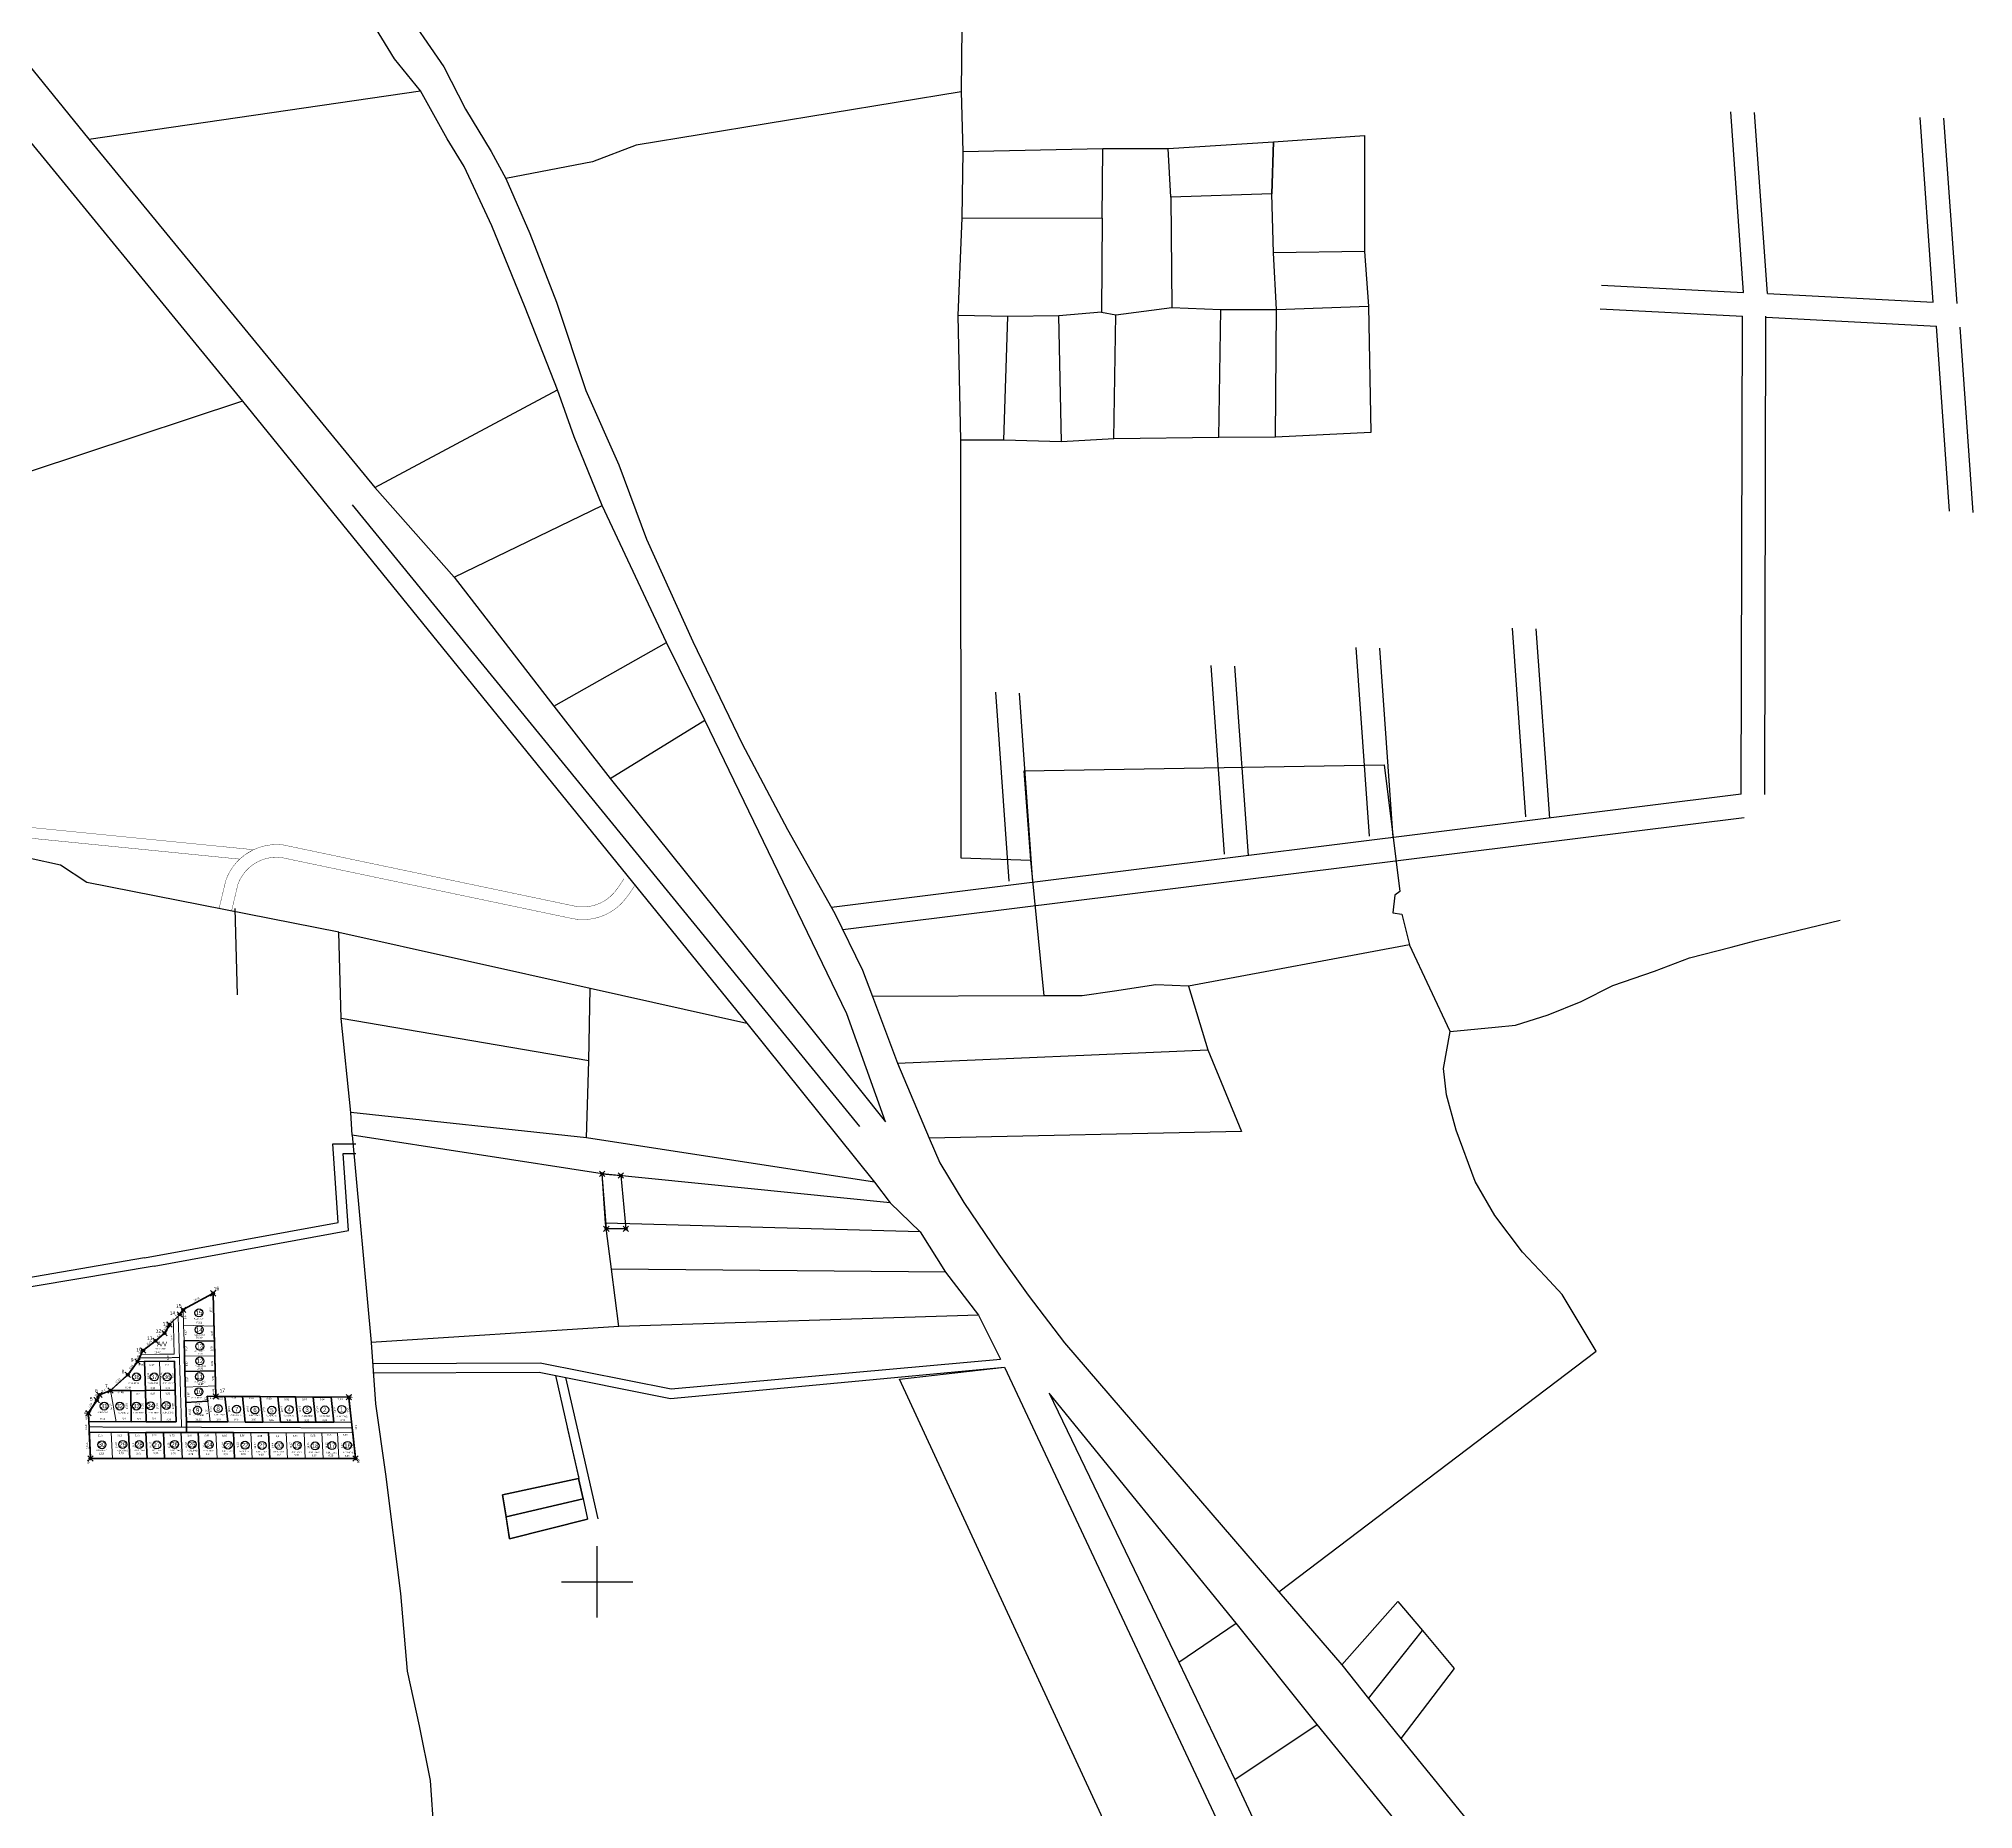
# Model space of a CAD drawing. Header units: millimetres. Extents: x 605783 to 618866, y 1302882 to 1321803.
# Drawn here: x 613929 to 615012, y 1319942 to 1320933 of the extents above; entities that cross this region are included whole.
import ezdxf
from ezdxf.enums import TextEntityAlignment as Align

# ---------------------------------------------------------------- set-up
doc = ezdxf.new("R2010")
doc.units = ezdxf.units.MM
doc.header["$PDMODE"] = 35
doc.header["$PDSIZE"] = 1.5
doc.linetypes.add('DASHED2', pattern=[0.375, 0.25, -0.125])
for name, color, linetype in [('16', 7, 'Continuous'), ('2', 7, 'Continuous'), ('42', 7, 'Continuous'), ('CVL_CUADCON_LIN', 8, 'Continuous')]:
    doc.layers.add(name, color=color, linetype=linetype)
doc.layers.add('Level 2', color=7, linetype='Continuous', lineweight=0)
doc.styles.get("Standard").update_dxf_attribs({"font": 'TCCM____.TTF'})

# ---------------------------------------------------------------- blocks, each defined once
blk = doc.blocks.new('COORD')
at = {"layer": '42', "color": 2, "linetype": 'Continuous'}
for p, q in [((0, -2), (0, 2)), ((-2, 0), (2, 0))]:
    blk.add_line(p, q, dxfattribs=at)
blk = doc.blocks.new('COORD$')
at = {"layer": '42', "color": 2, "linetype": 'Continuous'}
blk.add_blockref('COORD', (0, 0), dxfattribs=at)

msp = doc.modelspace()

# ---------------------------------------------------------------- linework, layer by layer
at = {"color": 5}
for p, q in [((614000.78, 1320210.443), (614002.682, 1320212.066)), ((613993.782, 1320204.471), (613993.886, 1320204.559)), ((613998.878, 1320208.82), (613998.774, 1320208.731))]:
    msp.add_line(p, q, dxfattribs=at)
at = {"color": 1, "linetype": 'Continuous', "flags": 128}
msp.add_lwpolyline([(614388.565, 1320323.627), (614104.603, 1320671.65)], dxfattribs=at)
at = {"color": 2, "ltscale": 0.5, "flags": 128}
msp.add_lwpolyline([(614244.414, 1320297.29), (614254.84, 1320296.231), (614257.709, 1320266.368), (614246.759, 1320266.379)], close=True, dxfattribs=at)
at = {"color": 5, "lineweight": 30}
msp.add_lwpolyline([(614102.641, 1320172.184), (614028.228, 1320172.682), (614026.67, 1320230.341), (614009.87, 1320221.15), (614008.039, 1320218.441), (614002.342, 1320212.852), (613999.531, 1320208.055), (613994.434, 1320203.706), (613987.464, 1320198.384), (613984.423, 1320192.157), (613978.995, 1320184.79), (613969.263, 1320175.962), (613962.999, 1320173.529), (613961.6, 1320170.496), (613956.858, 1320163.345), (613958.034, 1320137.942), (614106.424, 1320137.942)], close=True, dxfattribs=at)
for points in [[(614008.179, 1320218.648), (614009.73, 1320220.943)], [(614010.089, 1320221.27), (614026.45, 1320230.221)], [(614026.677, 1320230.091), (614028.221, 1320172.932)], [(613999.657, 1320208.271), (614002.216, 1320212.637)], [(614002.521, 1320213.027), (614007.86, 1320218.266)], [(613987.663, 1320198.536), (613994.236, 1320203.554)], [(613994.625, 1320203.868), (613999.341, 1320207.893)], [(613979.144, 1320184.992), (613984.274, 1320191.956)], [(613984.532, 1320192.382), (613987.354, 1320198.159)], [(613969.449, 1320176.129), (613978.81, 1320184.622)], [(613956.996, 1320163.554), (613961.461, 1320170.288)], [(613963.232, 1320173.619), (613969.03, 1320175.871)], [(614028.478, 1320172.68), (614102.391, 1320172.186)], [(614102.668, 1320171.935), (614106.397, 1320138.191)], [(613958.023, 1320138.192), (613956.87, 1320163.095)], [(614106.174, 1320137.942), (613958.284, 1320137.942)]]:
    msp.add_lwpolyline(points)
at = {"lineweight": 40}
for points in [[(614008.319, 1320218.855), (614009.59, 1320220.736)], [(614010.308, 1320221.39), (614026.231, 1320230.101)], [(614026.683, 1320229.841), (614028.214, 1320173.182)], [(613999.784, 1320208.487), (614002.089, 1320212.421)], [(614002.699, 1320213.202), (614007.682, 1320218.091)], [(613987.861, 1320198.687), (613994.037, 1320203.403)], [(613994.815, 1320204.031), (613999.15, 1320207.731)], [(613979.292, 1320185.193), (613984.126, 1320191.754)], [(613984.642, 1320192.606), (613987.245, 1320197.935)], [(613969.634, 1320176.297), (613978.625, 1320184.454)], [(613957.135, 1320163.762), (613961.323, 1320170.079)], [(613961.809, 1320170.95), (613962.79, 1320173.075)], [(613963.465, 1320173.71), (613968.797, 1320175.781)], [(614028.728, 1320172.679), (614102.141, 1320172.187)], [(614102.696, 1320171.687), (614106.37, 1320138.439)], [(613958.011, 1320138.442), (613956.881, 1320162.846)], [(614105.924, 1320137.942), (613958.534, 1320137.942)]]:
    msp.add_lwpolyline(points, dxfattribs=at)
at = {"color": 1, "lineweight": 18}
for points in [[(614009.87, 1320221.15), (614010.134, 1320212.554), (614010.4, 1320203.888), (614010.667, 1320195.222), (614010.934, 1320186.557), (614011.2, 1320177.891), (614011.467, 1320169.225), (614011.8, 1320158.402)], [(614004.336, 1320214.808), (614004.411, 1320212.369), (614004.678, 1320203.703), (614004.904, 1320196.35)], [(614027.164, 1320212.048), (614010.134, 1320212.554)], [(614027.391, 1320203.661), (614010.4, 1320203.888)], [(614005.027, 1320192.351), (613984.423, 1320192.157)], [(614005.027, 1320192.351), (613996.627, 1320192.272), (613984.628, 1320192.159)], [(614004.904, 1320196.35), (613996.59, 1320196.272), (613986.385, 1320196.176)], [(613988.257, 1320192.193), (613988.748, 1320176.014)], [(613996.627, 1320192.272), (613997.138, 1320176.036)], [(614005.027, 1320192.351), (614005.211, 1320186.371), (614005.477, 1320177.705), (614005.744, 1320169.04), (614006.071, 1320158.417)], [(614006.071, 1320158.417), (614005.528, 1320176.058), (614005.027, 1320192.351)], [(614027.617, 1320195.274), (614010.667, 1320195.222)], [(614027.844, 1320186.887), (614010.934, 1320186.557)], [(614028.071, 1320178.5), (614011.2, 1320177.891)], [(613969.263, 1320175.962), (614005.528, 1320176.058)], [(614005.528, 1320176.058), (613997.138, 1320176.036), (613988.748, 1320176.014), (613980.548, 1320175.992), (613969.263, 1320175.962)], [(613969.263, 1320175.962), (613972.481, 1320158.502)], [(613980.548, 1320175.992), (613980.881, 1320158.48)], [(613989.281, 1320158.459), (613988.748, 1320176.014)], [(613997.138, 1320176.036), (613997.681, 1320158.438)], [(614011.467, 1320169.225), (614023.724, 1320169.9)], [(614028.228, 1320172.682), (614023.428, 1320172.714)], [(614023.428, 1320172.714), (614023.724, 1320169.9)], [(614023.428, 1320172.714), (614023.724, 1320169.9)], [(614023.724, 1320169.9), (614025.02, 1320158.369)], [(614033.322, 1320172.648), (614034.83, 1320158.344)], [(614043.162, 1320172.582), (614044.669, 1320158.319)], [(614053.022, 1320172.516), (614054.529, 1320158.294)], [(614062.911, 1320172.45), (614064.409, 1320158.27)], [(614072.821, 1320172.384), (614074.319, 1320158.245)], [(614082.761, 1320172.317), (614084.249, 1320158.22)], [(614092.701, 1320172.25), (614094.209, 1320158.194)], [(613957.081, 1320158.54), (614006.071, 1320158.417)], [(613957.081, 1320158.54), (613972.481, 1320158.502), (613980.881, 1320158.48), (613989.281, 1320158.459), (613997.681, 1320158.438), (614006.071, 1320158.417)], [(614011.8, 1320158.402), (614104.189, 1320158.169)], [(614104.189, 1320158.169), (614094.209, 1320158.194), (614084.249, 1320158.22), (614074.319, 1320158.245), (614064.409, 1320158.27), (614054.529, 1320158.294), (614044.669, 1320158.319), (614034.83, 1320158.344), (614025.02, 1320158.369), (614011.8, 1320158.402)], [(613957.357, 1320152.578), (614104.848, 1320152.206)], [(613957.357, 1320152.578), (613969.657, 1320152.547), (613979.347, 1320152.522), (613989.077, 1320152.498), (613998.817, 1320152.473), (614008.577, 1320152.448), (614018.357, 1320152.424), (614028.167, 1320152.399), (614037.997, 1320152.374), (614047.857, 1320152.349), (614057.737, 1320152.324), (614067.637, 1320152.299), (614077.566, 1320152.274), (614087.516, 1320152.249), (614096.266, 1320152.227)], [(613969.657, 1320152.547), (613970.334, 1320137.942)], [(613979.347, 1320152.522), (613980.064, 1320137.942)], [(613989.077, 1320152.498), (613989.794, 1320137.942)], [(613998.817, 1320152.473), (613999.524, 1320137.942)], [(614018.357, 1320152.424), (614019.064, 1320137.942)], [(614028.167, 1320152.399), (614028.874, 1320137.942)], [(614037.997, 1320152.374), (614038.704, 1320137.942)], [(614047.857, 1320152.349), (614048.564, 1320137.942)], [(614057.737, 1320152.324), (614058.444, 1320137.942)], [(614067.637, 1320152.299), (614068.344, 1320137.942)], [(614077.566, 1320152.274), (614078.274, 1320137.942)], [(614087.516, 1320152.249), (614088.224, 1320137.942)], [(614096.266, 1320152.227), (614096.974, 1320137.942)]]:
    msp.add_lwpolyline(points, dxfattribs=at)
at = {"color": 5}
for points in [[(614026.67, 1320230.341), (614027.164, 1320212.048), (614027.391, 1320203.661), (614027.617, 1320195.274), (614027.844, 1320186.887), (614028.071, 1320178.5), (614028.239, 1320172.252)], [(614102.641, 1320172.184), (614092.701, 1320172.25), (614082.761, 1320172.317), (614072.821, 1320172.384), (614062.911, 1320172.45), (614053.022, 1320172.516), (614043.162, 1320172.582), (614033.322, 1320172.648), (614028.292, 1320172.682)]]:
    msp.add_lwpolyline(points, dxfattribs=at)
at = {"color": 6, "linetype": 'DASHED2', "lineweight": 5}
for points in [[(614007.116, 1320217.536), (614009.028, 1320155.385)], [(614007.829, 1320194.377), (613985.404, 1320194.166)], [(613957.219, 1320155.559), (614104.533, 1320155.063)]]:
    msp.add_lwpolyline(points, dxfattribs=at)
at = {"color": 2}
msp.add_lwpolyline([(614102.641, 1320172.184), (614104.189, 1320158.169), (614104.848, 1320152.206), (614106.408, 1320138.091)], dxfattribs=at)
at = {"color": 6}
for points in [[(613957.081, 1320158.54), (613957.357, 1320152.578)], [(614008.577, 1320152.448), (614009.284, 1320137.942)], [(613958.034, 1320137.942), (613970.334, 1320137.942), (613980.064, 1320137.942), (613989.794, 1320137.942), (613999.524, 1320137.942), (614009.284, 1320137.942), (614019.064, 1320137.942), (614028.874, 1320137.942), (614038.704, 1320137.942), (614048.564, 1320137.942), (614058.444, 1320137.942), (614068.344, 1320137.942), (614078.274, 1320137.942), (614088.224, 1320137.942), (614096.974, 1320137.942)]]:
    msp.add_lwpolyline(points, dxfattribs=at)
at = {"lineweight": 40}
for centre in [(614009.87, 1320221.15), (614026.67, 1320230.341), (614002.342, 1320212.852), (614008.039, 1320218.441), (613994.434, 1320203.706), (613999.531, 1320208.055), (613984.423, 1320192.157), (613987.464, 1320198.384), (613978.995, 1320184.79), (613961.6, 1320170.496), (613962.999, 1320173.529), (613969.263, 1320175.962), (614028.228, 1320172.682), (614102.641, 1320172.184), (613956.858, 1320163.345), (613958.034, 1320137.942), (614106.424, 1320137.942)]:
    msp.add_circle(centre, 0.5, dxfattribs=at)
at = {"color": 5}
for centre in [(614018.733, 1320219.412), (614018.926, 1320209.953), (614019.179, 1320200.738), (614019.325, 1320192.526), (613983.721, 1320183.555), (613993.722, 1320183.563), (614000.934, 1320183.568), (614018.704, 1320175.292), (614019.072, 1320183.721), (613965.694, 1320167.245), (613974.443, 1320167.275), (613983.765, 1320167.265), (613991.707, 1320167.425), (614000.484, 1320167.565), (614017.949, 1320164.86), (614029.481, 1320165.799), (614039.819, 1320165.491), (614050.104, 1320165.042), (614059.554, 1320164.932), (614069.252, 1320165.301), (614079.268, 1320165.203), (614089.2, 1320165.145), (614098.668, 1320165.358), (613964.43, 1320145.638), (613976.067, 1320145.757), (613985.386, 1320145.745), (613995.147, 1320145.516), (614005.133, 1320145.802), (614014.913, 1320145.816), (614024.49, 1320145.656), (614035.023, 1320145.379), (614044.556, 1320145.342), (614054.075, 1320145.197), (614063.648, 1320145.172), (614073.689, 1320145.217), (614083.779, 1320144.951), (614093.208, 1320145.167), (614101.968, 1320145.211)]:
    msp.add_circle(centre, 2.231, dxfattribs=at)
msp.add_circle((614028.228, 1320172.682), 0.25)
at = {"color": 2, "ltscale": 0.5}
for p in [(614244.414, 1320297.29), (614254.84, 1320296.231), (614246.759, 1320266.379), (614257.709, 1320266.368)]:
    msp.add_point(p, dxfattribs=at)
for p in [(614026.67, 1320230.341), (614009.87, 1320221.15), (614002.342, 1320212.852), (614008.039, 1320218.441), (613987.464, 1320198.384), (613994.434, 1320203.706), (613999.531, 1320208.055), (613984.423, 1320192.157), (613969.263, 1320175.962), (613978.995, 1320184.79), (613961.6, 1320170.496), (613962.999, 1320173.529), (614028.228, 1320172.682), (614102.641, 1320172.184), (613956.858, 1320163.345), (613958.034, 1320137.942), (614106.424, 1320137.942)]:
    msp.add_point(p)
at = {"layer": '16', "ltscale": 0.1}
msp.add_line((613975.504, 1320175.053), (613975.482, 1320175.251), dxfattribs=at)
at = {"layer": '2', "color": 1, "linetype": 'Continuous'}
for p, q in [((613739.882, 1321143.441), (613957.179, 1320876.321)), ((613893.188, 1320912.807), (614043.164, 1320729.674)), ((613957.179, 1320876.321), (614142.757, 1320903.286)), ((614445.378, 1320902.704), (614446.336, 1320869.421)), ((613957.179, 1320876.321), (614117.135, 1320681.301)), ((614446.336, 1320869.421), (614524.585, 1320871.132)), ((614524.308, 1320831.997), (614524.585, 1320871.132)), ((614524.585, 1320871.132), (614561.174, 1320871.084)), ((614561.174, 1320871.084), (614620.1, 1320874.719)), ((614562.605, 1320843.902), (614561.174, 1320871.084)), ((614620.1, 1320874.719), (614671.15, 1320878.31)), ((614671.15, 1320878.31), (614671.025, 1320813.511)), ((614446.336, 1320869.421), (614445.793, 1320832.317)), ((614562.605, 1320843.902), (614563.224, 1320782.156)), ((614620.213, 1320812.716), (614619.255, 1320845.746)), ((614445.793, 1320832.317), (614443.575, 1320777.67)), ((614445.793, 1320832.317), (614524.308, 1320831.997)), ((614524.308, 1320831.997), (614523.856, 1320779.393)), ((614671.025, 1320813.511), (614620.213, 1320812.716)), ((614621.925, 1320780.962), (614620.213, 1320812.716)), ((614671.025, 1320813.511), (614673.239, 1320782.775)), ((614443.575, 1320777.67), (614445.004, 1320707.797)), ((614471.528, 1320777.065), (614443.575, 1320777.67)), ((614469.142, 1320707.933), (614471.528, 1320777.065)), ((614499.984, 1320777.48), (614471.528, 1320777.065)), ((614523.856, 1320779.393), (614499.984, 1320777.48)), ((614501.417, 1320706.844), (614499.984, 1320777.48)), ((614523.856, 1320779.393), (614531.996, 1320777.914)), ((614530.881, 1320708.535), (614531.996, 1320777.914)), ((614531.996, 1320777.914), (614563.224, 1320782.156)), ((614563.224, 1320782.156), (614590.672, 1320781.04)), ((614589.57, 1320709.374), (614590.672, 1320781.04)), ((614590.672, 1320781.04), (614621.925, 1320780.962)), ((614621.33, 1320709.552), (614621.925, 1320780.962)), ((614621.925, 1320780.962), (614673.239, 1320782.775)), ((614673.239, 1320782.775), (614674.673, 1320712.14)), ((614043.164, 1320729.674), (614325.478, 1320381.604)), ((614117.135, 1320681.301), (614219.463, 1320736.004)), ((614530.881, 1320708.535), (614501.417, 1320706.844)), ((614589.57, 1320709.374), (614530.881, 1320708.535)), ((614621.33, 1320709.552), (614589.57, 1320709.374)), ((614674.673, 1320712.14), (614621.33, 1320709.552)), ((614469.142, 1320707.933), (614445.004, 1320707.797)), ((614501.417, 1320706.844), (614469.142, 1320707.933)), ((614117.135, 1320681.301), (614161.642, 1320631.237)), ((614161.642, 1320631.237), (614244.491, 1320671.346)), ((614280.517, 1320594.552), (614244.491, 1320671.346)), ((614161.642, 1320631.237), (614217.46, 1320558.875)), ((614217.46, 1320558.875), (614280.517, 1320594.552)), ((614301.862, 1320551.219), (614280.517, 1320594.552)), ((614217.46, 1320558.875), (614248.952, 1320518.394)), ((614248.952, 1320518.394), (614301.862, 1320551.219)), ((614381.347, 1320386.747), (614301.862, 1320551.219)), ((614248.952, 1320518.394), (614359.531, 1320380.78)), ((614491.815, 1320396.772), (614484.252, 1320472.709)), ((614040.407, 1320397.427), (614039.105, 1320445.702)), ((614098.31, 1320384.136), (614097.008, 1320432.411)), ((614097.008, 1320432.411), (614237.702, 1320401.185)), ((614696.186, 1320425.367), (614572.582, 1320402.309)), ((614719.086, 1320376.96), (614696.186, 1320425.367)), ((614236.926, 1320360.522), (614237.702, 1320401.185)), ((614237.702, 1320401.185), (614325.478, 1320381.604)), ((614395.772, 1320396.485), (614409.713, 1320359.209)), ((614572.582, 1320402.309), (614583.465, 1320366.54)), ((614103.702, 1320331.565), (614098.31, 1320384.136)), ((614236.926, 1320360.522), (614098.31, 1320384.136)), ((614403.047, 1320326.39), (614381.347, 1320386.747)), ((614325.478, 1320381.604), (614396.894, 1320292.559)), ((614359.531, 1320380.78), (614403.047, 1320326.39)), ((614409.713, 1320359.209), (614583.465, 1320366.54)), ((614583.465, 1320366.54), (614602.283, 1320320.906)), ((614235.657, 1320317.316), (614236.926, 1320360.522)), ((614409.713, 1320359.209), (614427.494, 1320317.126)), ((614235.657, 1320317.316), (614103.702, 1320331.565)), ((614104.539, 1320318.864), (614103.702, 1320331.565)), ((614244.414, 1320297.29), (614104.539, 1320318.864)), ((614104.539, 1320318.864), (614115.134, 1320202.794)), ((614602.283, 1320320.906), (614427.494, 1320317.126)), ((614396.894, 1320292.559), (614235.657, 1320317.316)), ((614405.602, 1320280.918), (614244.414, 1320297.29)), ((614246.357, 1320269.603), (614244.414, 1320297.29)), ((614396.894, 1320292.559), (614405.602, 1320280.918)), ((614405.602, 1320280.918), (614422.467, 1320264.75)), ((614422.467, 1320264.75), (614246.357, 1320269.603)), ((614249.557, 1320243.955), (614246.357, 1320269.603)), ((614422.467, 1320264.75), (614436.575, 1320242.214)), ((614436.575, 1320242.214), (614249.557, 1320243.955)), ((614253.813, 1320211.707), (614249.557, 1320243.955)), ((614436.575, 1320242.214), (614455.011, 1320218.177)), ((614253.813, 1320211.707), (614115.134, 1320202.794)), ((614455.011, 1320218.177), (614253.813, 1320211.707)), ((614455.011, 1320218.177), (614467.409, 1320193.523)), ((614410.758, 1320182.351), (614469.666, 1320189.036)), ((614469.666, 1320189.036), (614632.04, 1319842.832)), ((614623.115, 1320063.352), (614800.688, 1320198.016)), ((614494.653, 1320174.438), (614567.195, 1320023.903)), ((614599.335, 1320045.684), (614494.653, 1320174.438)), ((614623.115, 1320063.352), (614658.421, 1320022.384)), ((614567.195, 1320023.903), (614599.335, 1320045.684)), ((614644.643, 1319989.018), (614599.335, 1320045.684)), ((614673.268, 1320003.664), (614703.534, 1320041.697)), ((614567.195, 1320023.903), (614598.581, 1319958.265)), ((614658.421, 1320022.384), (614673.268, 1320003.664)), ((614673.268, 1320003.664), (614691.442, 1319981.15)), ((614598.581, 1319958.265), (614644.643, 1319989.018)), ((614879.597, 1319700.906), (614644.643, 1319989.018)), ((614691.442, 1319981.15), (614859.853, 1319774.234))]:
    msp.add_line(p, q, dxfattribs=at)
for points in [[(614142.757, 1320903.286), (614128.168, 1320921.246), (614110.465, 1320950.115), (614089.961, 1320980.239), (614057.135, 1321031.386), (614017.907, 1321091.135), (613984.544, 1321147.361), (613947.852, 1321207.887)], [(614131.288, 1320952.266), (614285.254, 1321040.04), (614446.655, 1321030.53), (614445.378, 1320902.704)], [(614131.288, 1320952.266), (614155.889, 1320916.828), (614167.972, 1320893.01), (614182.34, 1320869.458), (614190.561, 1320854.258)], [(614043.164, 1320729.674), (613864.89, 1320670.732), (613720.498, 1320854.659), (613893.188, 1320912.807)], [(614219.463, 1320736.004), (614201.404, 1320782.151), (614182.586, 1320827.785), (614167.145, 1320860.987), (614157.653, 1320876.434), (614142.757, 1320903.286)], [(614445.378, 1320902.704), (614263.373, 1320872.964), (614239.036, 1320863.679), (614190.561, 1320854.258)], [(614619.255, 1320845.746), (614620.1, 1320874.719), (614619.255, 1320845.746), (614562.605, 1320843.902)], [(614190.561, 1320854.258), (614203.955, 1320823.585), (614218.919, 1320785.044), (614235.219, 1320735.584), (614253.759, 1320694.014), (614269.25, 1320652.427), (614295.251, 1320595.143), (614322.776, 1320537.869), (614348.214, 1320489.985), (614374.663, 1320442.869), (614390.095, 1320411.191), (614395.772, 1320396.485)], [(614244.491, 1320671.346), (614228.766, 1320709.628), (614219.463, 1320736.004)], [(614445.004, 1320707.797), (614445.115, 1320474.013), (614484.252, 1320472.709)], [(614484.252, 1320472.709), (614480.653, 1320522.749), (614682.124, 1320526.171), (614690.927, 1320455.323), (614688.144, 1320453.274), (614686.932, 1320443.357), (614692.019, 1320442.623), (614696.186, 1320425.367)], [(614097.008, 1320432.411), (613956.079, 1320460.332), (613941.286, 1320469.905), (613924.24, 1320473.62), (613903.383, 1320477.314), (613883.303, 1320478.472), (613867.811, 1320477.368), (613854.104, 1320475.004), (613830.014, 1320466.737), (613810.219, 1320462.813), (613790.384, 1320465.497), (613775.114, 1320469.731), (613756.043, 1320472.165), (613738.751, 1320474.608), (613709.24, 1320480.795), (613686.866, 1320483.21), (613673.427, 1320478.56)], [(614719.086, 1320376.96), (614744.226, 1320379.389), (614755.653, 1320380.47), (614773.914, 1320386.163), (614792.418, 1320393.637), (614810.151, 1320402.631), (614833.48, 1320410.639), (614853, 1320418.119), (614876.341, 1320424.095), (614890.294, 1320427.731), (614937.232, 1320439.176)], [(614572.582, 1320402.309), (614554.284, 1320402.968), (614531.182, 1320399.534), (614513.158, 1320396.892), (614491.815, 1320396.772), (614395.772, 1320396.485)], [(614800.688, 1320198.016), (614781.699, 1320229.673), (614772.236, 1320240.038), (614759.453, 1320253.434), (614744.087, 1320273.931), (614733.049, 1320292.927), (614722.462, 1320321.583), (614717.009, 1320341.373), (614715.397, 1320356.102), (614719.086, 1320376.96)], [(614427.494, 1320317.126), (614433.418, 1320303.437), (614446.763, 1320281.15), (614466.498, 1320252.292), (614482.895, 1320229.261), (614503.125, 1320202.693), (614623.115, 1320063.352)], [(614115.134, 1320202.794), (614117.624, 1320168.503), (614123.192, 1320129.147), (614131.463, 1320062.361), (614135.277, 1320018.929), (614142.065, 1319988.22), (614148.089, 1319957.76), (614150.298, 1319927.787), (614151.955, 1319905.435), (614159.84, 1319861.009)], [(614546.503, 1319870.557), (614523.742, 1319938.531), (614410.758, 1320182.351)], [(614658.421, 1320022.384), (614689.718, 1320057.882), (614703.534, 1320041.697)], [(614703.534, 1320041.697), (614721.192, 1320020.451), (614691.442, 1319981.15)], [(614598.581, 1319958.265), (614665.237, 1319814.812), (614794.809, 1319644.778)]]:
    msp.add_lwpolyline(points, dxfattribs=at)
at = {"layer": '2', "color": 1, "linetype": 'Continuous', "flags": 128}
for points in [[(614116.094, 1320191.083), (614209.718, 1320191.44), (614283.043, 1320176.924), (614467.409, 1320193.523)], [(614116.114, 1320185.777), (614209.208, 1320186.132), (614282.76, 1320171.571), (614469.666, 1320189.036)], [(614218.23, 1320184.346), (614228.727, 1320138.158), (614231.32, 1320126.749)], [(614223.928, 1320183.218), (614233.902, 1320139.334), (614241.906, 1320104.114)], [(614224.851, 1320155.212), (614231.134, 1320127.567)]]:
    msp.add_lwpolyline(points, dxfattribs=at)
at = {"layer": 'CVL_CUADCON_LIN', "color": 2, "ltscale": 0.5}
for p, q in [((614096.624, 1320270.075), (614093.614, 1320314.086)), ((614093.614, 1320314.086), (614106.467, 1320314.086)), ((614102.391, 1320265.596), (614099.447, 1320308.638)), ((614099.447, 1320308.638), (614106.467, 1320308.638)), ((613988.226, 1320250.145), (614096.624, 1320270.075)), ((613993.614, 1320245.597), (614102.391, 1320265.596)), ((613993.614, 1320245.597), (613863.026, 1320223.483)), ((613988.226, 1320250.145), (613863.279, 1320228.866))]:
    msp.add_line(p, q, dxfattribs=at)
at = {"layer": 'CVL_CUADCON_LIN', "color": 5, "ltscale": 0.5, "flags": 128}
for points in [[(614883.245, 1320790.521), (614876.076, 1320891.652)], [(614896.551, 1320789.834), (614889.361, 1320891.247)], [(614989.414, 1320785.041), (614982.085, 1320888.418)], [(615002.719, 1320784.354), (614995.37, 1320888.012)], [(614803.687, 1320794.628), (614883.245, 1320790.521)], [(614896.551, 1320789.834), (614989.414, 1320785.041)], [(614803.006, 1320781.422), (614882.564, 1320777.315)], [(614881.869, 1320509.629), (614882.564, 1320777.315)], [(614895.092, 1320509.594), (614895.787, 1320777.281)], [(614895.869, 1320776.629), (614991.178, 1320771.709)], [(614998.527, 1320668.051), (614991.178, 1320771.709)], [(615011.832, 1320667.364), (615004.484, 1320771.022)], [(614761.461, 1320497.008), (614753.97, 1320602.674)], [(614774.766, 1320496.321), (614767.255, 1320602.269)], [(614673.88, 1320486.126), (614666.389, 1320591.792)], [(614687.185, 1320485.439), (614679.674, 1320591.386)], [(614592.791, 1320476.05), (614585.3, 1320581.716)], [(614606.096, 1320475.363), (614598.586, 1320581.311)], [(614472.175, 1320461.063), (614464.684, 1320566.73)], [(614485.48, 1320460.377), (614477.969, 1320566.324)], [(614881.869, 1320509.629), (614372.701, 1320446.364)], [(614883.499, 1320496.506), (614379.066, 1320433.83)]]:
    msp.add_lwpolyline(points, dxfattribs=at)
at = {"layer": 'CVL_CUADCON_LIN', "color": 2, "ltscale": 0.5, "const_width": 0.2, "flags": 128}
msp.add_lwpolyline([(613797.175, 1320463.549), (613791.259, 1320464.584), (613789.904, 1320504.56), (614049.297, 1320478.626), (614044.653, 1320475.896), (614041.572, 1320473.368), (613796.01, 1320497.92)], close=True, dxfattribs=at)
for points in [[(613789.904, 1320504.56), (614049.297, 1320478.626)], [(613796.01, 1320497.92), (614041.572, 1320473.368)]]:
    msp.add_lwpolyline(points, dxfattribs=at)
for points in [[(614030.081, 1320445.949), (614033.781, 1320461.467, -0.35212567), (614065.959, 1320481.289), (614229.006, 1320447.071, 0.28142147), (614251.725, 1320455.321, 0.03475414), (614256.686, 1320462.506, 0.03475414)], [(614036.987, 1320444.302), (614040.593, 1320459.424, -0.34449445), (614064.804, 1320474.276), (614227.569, 1320440.118, 0.28164212), (614257.273, 1320450.89, 0.03475414), (614262.795, 1320458.887, -0.56250356)]]:
    msp.add_lwpolyline(points, format="xyb", dxfattribs=at)
at = {"layer": 'CVL_CUADCON_LIN', "color": 6, "lineweight": 40, "ltscale": 0.5, "flags": 128}
for points in [[(614010.934, 1320186.557), (614010.4, 1320203.888), (614027.391, 1320203.661), (614027.848, 1320186.887)], [(614005.027, 1320192.351), (614005.528, 1320176.058), (613988.748, 1320176.014), (613988.257, 1320192.193)], [(614011.467, 1320169.225), (614010.934, 1320186.557), (614027.844, 1320186.887), (614028.228, 1320172.682), (614023.428, 1320172.714), (614023.724, 1320169.9)], [(613980.881, 1320158.48), (613957.086, 1320158.54), (613956.858, 1320163.347), (613961.6, 1320170.496), (613962.999, 1320173.529), (613969.26, 1320175.962), (613980.548, 1320175.992)], [(614006.071, 1320158.417), (613989.281, 1320158.459), (613988.748, 1320176.014), (614005.528, 1320176.058)], [(614034.83, 1320158.344), (614011.8, 1320158.402), (614011.467, 1320169.225), (614023.724, 1320169.9), (614023.428, 1320172.714), (614033.322, 1320172.645)], [(614054.529, 1320158.294), (614044.669, 1320158.319), (614043.162, 1320172.579), (614053.022, 1320172.513)], [(614074.319, 1320158.245), (614064.409, 1320158.27), (614062.912, 1320172.446), (614072.822, 1320172.379)], [(614084.249, 1320158.22), (614074.319, 1320158.245), (614072.822, 1320172.379), (614082.762, 1320172.312)], [(614094.209, 1320158.194), (614084.249, 1320158.22), (614082.761, 1320172.317), (614092.701, 1320172.245)], [(613957.361, 1320152.578), (613979.347, 1320152.522), (613980.064, 1320137.942), (613958.034, 1320137.942)], [(613989.077, 1320152.498), (613998.817, 1320152.473), (613999.524, 1320137.942), (613989.794, 1320137.942)], [(613998.817, 1320152.473), (614018.357, 1320152.424), (614019.064, 1320137.942), (613999.524, 1320137.942)], [(614018.357, 1320152.424), (614037.997, 1320152.374), (614038.704, 1320137.942), (614019.064, 1320137.942)], [(614057.737, 1320152.324), (614037.997, 1320152.374), (614038.704, 1320137.942), (614058.444, 1320137.942)], [(614037.997, 1320152.374), (614057.737, 1320152.324), (614058.444, 1320137.942), (614038.704, 1320137.942)], [(614231.105, 1320126.702), (614233.698, 1320115.293), (614190.662, 1320105.239), (614188.696, 1320117.483)]]:
    msp.add_lwpolyline(points, close=True, dxfattribs=at)
for points in [[(613969.278, 1320175.975), (613978.988, 1320184.783), (613984.419, 1320192.148)], [(614011.8, 1320158.402), (614011.785, 1320152.44)]]:
    msp.add_lwpolyline(points, dxfattribs=at)
at = {"layer": 'CVL_CUADCON_LIN', "color": 4, "ltscale": 0.5, "flags": 128}
for points in [[(613989.281, 1320158.459), (613980.881, 1320158.48), (613980.548, 1320175.992), (613988.748, 1320176.014)], [(613979.347, 1320152.522), (613989.077, 1320152.498), (613989.794, 1320137.942), (613980.064, 1320137.942)]]:
    msp.add_lwpolyline(points, close=True, dxfattribs=at)
for points in [[(614231.105, 1320126.702), (614188.696, 1320117.483)], [(614188.696, 1320117.483), (614192.628, 1320092.996), (614236.291, 1320103.884)], [(614188.696, 1320117.483), (614190.662, 1320105.239), (614233.698, 1320115.293)]]:
    msp.add_lwpolyline(points, dxfattribs=at)
at = {"layer": 'CVL_CUADCON_LIN', "color": 6, "ltscale": 0.5, "flags": 128}
msp.add_lwpolyline([(614233.698, 1320115.293), (614236.291, 1320103.884), (614192.628, 1320092.996), (614190.662, 1320105.239)], close=True, dxfattribs=at)
at = {"layer": 'Level 2', "color": 2, "linetype": 'Continuous', "lineweight": 0, "flags": 128}
for points in [[(614097.008, 1320432.411), (613956.079, 1320460.332), (613941.286, 1320469.905), (613924.24, 1320473.62), (613903.383, 1320477.314), (613883.303, 1320478.472), (613867.811, 1320477.368), (613854.104, 1320475.004), (613830.014, 1320466.736), (613810.219, 1320462.813), (613790.384, 1320465.497), (613775.114, 1320469.731), (613756.043, 1320472.165), (613738.751, 1320474.608), (613709.24, 1320480.795), (613686.866, 1320483.21), (613673.427, 1320478.56)], [(614102.646, 1320172.178), (614106.426, 1320137.942), (613958.034, 1320137.942), (613956.864, 1320163.356), (613961.607, 1320170.499), (613963.005, 1320173.536), (613969.272, 1320175.972), (613978.997, 1320184.796), (613984.432, 1320192.166), (613987.474, 1320198.393), (613994.44, 1320203.709), (613999.539, 1320208.063), (614002.346, 1320212.862), (614008.041, 1320218.448), (614009.882, 1320221.155), (614026.675, 1320230.343), (614028.231, 1320172.68), (614102.646, 1320172.178)]]:
    msp.add_lwpolyline(points, dxfattribs=at)

# ---------------------------------------------------------------- block references
at = {"layer": '42', "color": 2, "linetype": 'Continuous', "xscale": 10, "yscale": 10}
msp.add_blockref('COORD$', (614241.656, 1320068.869), dxfattribs=at)

# ---------------------------------------------------------------- texts
msp.add_text('16', height=2, rotation=5.455795).set_placement((614027.168, 1320231.208), align=Align.BOTTOM_LEFT)
for s, p in [('15', (614009.196, 1320221.89)), ('6', (613962.314, 1320174.257))]:
    msp.add_text(s, height=2, rotation=5.455795).set_placement(p, align=Align.BOTTOM_RIGHT)
at = {"color": 3}
msp.add_text('19,15', height=1, rotation=28.681886, dxfattribs=at).set_placement((614016.088, 1320225.809))
for s, p in [('12', (613994.568, 1320210.18)), ('14', (614002.304, 1320220.221)), ('11', (613989.637, 1320206.262)), ('7', (613966.062, 1320179.54)), ('8', (613975.37, 1320187.479)), ('2', (614107.169, 1320137.275))]:
    msp.add_text(s, height=2, rotation=5.455795).set_placement(p, align=Align.TOP_LEFT)
for s, p in [('13', (614001.554, 1320213.467)), ('10', (613986.691, 1320199.018)), ('4', (613955.894, 1320163.612))]:
    msp.add_text(s, height=2, rotation=5.455795).set_placement(p, align=Align.MIDDLE_RIGHT)
for s, p in [('9', (613980.58, 1320192.982)), ('5', (613957.692, 1320171.147)), ('1', (614103.31, 1320172.927))]:
    msp.add_text(s, height=2, rotation=5.455795).set_placement(p, align=Align.MIDDLE_LEFT)
for s, p in [('17', (614033.281, 1320177.108)), ('3', (613957.344, 1320137.219))]:
    msp.add_text(s, height=2, rotation=5.455795).set_placement(p, align=Align.TOP_RIGHT)
at = {"color": 3, "char_height": 1, "attachment_point": 5}
for s, insert, rotation in [('18,3', (614025.349, 1320221.152), 91.547754), ('5,56', (614000.133, 1320210.925), 59.624501), ('3,04', (614003.808, 1320215.167), 45.688608), ('6.00', (614006.692, 1320218.515), 36.850413), ('8,6', (614011.207, 1320216.889), 91.761797), ('17,04', (614018.695, 1320213.844), 358.296707), ('15,46', (613990.993, 1320202.566), 38.712011), ('6,7', (613996.33, 1320206.645), 38.712011), ('18,47', (614003.473, 1320205.544), 91.761797), ('8,67', (614011.473, 1320208.258), 91.761797), ('8,67', (614011.814, 1320199.595), 91.761797), ('16,99', (614018.92, 1320205.591), 359.232987), ('8,39', (614025.91, 1320199.424), 91.547754), ('8,39', (614026.019, 1320207.82), 91.547754), ('9,15', (613980.702, 1320189.183), 53.619292), ('4.00', (613984.526, 1320194.546), 67.355224), ('3,83', (613986.157, 1320190.186), 0.538942), ('2,46', (613986.049, 1320197.708), 63.969683), ('8,37', (613992.462, 1320190.116), 0.538942), ('18,52', (613995.635, 1320197.263), 0.538942), ('8,4', (614000.847, 1320190.195), 0.538942), ('4.00', (614001.339, 1320194.316), 90.538942), ('8,67', (614011.981, 1320190.926), 91.761797), ('16,95', (614019.138, 1320196.583), 0.174091), ('16,91', (614019.358, 1320188.273), 1.119545), ('8,39', (614026.163, 1320191.13), 91.547754), ('13,39', (613973.374, 1320181.352), 42.425513), ('19,48', (613979.002, 1320177.521), 0.153103), ('16,19', (613990.446, 1320184.162), 91.737913), ('8,39', (613992.94, 1320177.124), 0.153103), ('16,24', (613997.899, 1320184.291), 91.801985), ('8,39', (614001.33, 1320177.147), 0.153103), ('16,3', (614004.21, 1320184.172), 91.761797), ('8,67', (614012.318, 1320182.262), 91.761797), ('16,88', (614019.589, 1320179.481), 2.068861), ('8,39', (614026.599, 1320182.657), 91.547754), ('8,58', (613958.019, 1320167.723), 56.454643), ('3,34', (613960.785, 1320172.666), 53.36387), ('6,47', (613965.613, 1320175.997), 21.223745), ('17,75', (613969.235, 1320166.93), 280.440699), ('11,28', (613974.909, 1320174.695), 0.153103), ('17,51', (613978.396, 1320167.192), 91.088202), ('8,2', (613984.653, 1320173.979), 0.153103), ('17,56', (613987.179, 1320167.181), 91.737913), ('8,39', (613992.948, 1320174.091), 0.153103), ('17,61', (613995.491, 1320167.178), 91.766147), ('8,39', (614001.338, 1320174.113), 0.153103), ('17,65', (614004.331, 1320167.192), 91.761797), ('8,67', (614012.898, 1320173.606), 91.761797), ('12,28', (614017.675, 1320168.125), 3.15263), ('2,83', (614022.42, 1320171.185), 276.015698), ('14,43', (614025.396, 1320165.582), 276.331438), ('4,8', (614025.869, 1320171.627), 359.616442), ('5,82', (614026.788, 1320175.554), 91.547754), ('5,03', (614030.799, 1320171.448), 359.616373), ('14,38', (614035.538, 1320165.65), 276.015698), ('9,84', (614038.236, 1320171.733), 359.616373), ('14,34', (614045.989, 1320165.67), 276.033639), ('9,86', (614048.086, 1320171.667), 359.616373), ('14,3', (614055.275, 1320165.564), 276.05172), ('9,89', (614057.959, 1320171.319), 359.616373), ('14,26', (614065.081, 1320165.51), 276.030015), ('9,91', (614067.852, 1320170.912), 359.616373), ('14,22', (614075.163, 1320165.483), 276.048283), ('9,94', (614077.828, 1320170.929), 359.616373), ('14,18', (614085.007, 1320165.427), 276.026532), ('9,94', (614087.82, 1320170.907), 359.616358), ('14,14', (614094.72, 1320165.358), 276.125541), ('9,94', (614097.739, 1320170.97), 359.616373), ('6.00', (613955.592, 1320155.484), 92.650714), ('4,81', (613955.85, 1320160.891), 92.650718), ('15,4', (613964.785, 1320160.01), 359.855446), ('8,4', (613976.685, 1320160.18), 359.855446), ('8,4', (613985.084, 1320159.959), 359.855446), ('8,4', (613993.485, 1320160.143), 359.855446), ('8,39', (614001.879, 1320159.671), 359.855446), ('13,22', (614018.465, 1320159.681), 359.855446), ('9,81', (614029.679, 1320159.612), 359.855446), ('9,84', (614039.883, 1320159.58), 359.855446), ('9,86', (614049.276, 1320159.606), 359.855446), ('9,88', (614059.393, 1320159.318), 359.855446), ('9,91', (614069.196, 1320159.375), 359.855446), ('9,93', (614079.122, 1320159.165), 359.855446), ('9,96', (614089.199, 1320159.255), 359.855446), ('9,98', (614099.195, 1320159.247), 359.855446), ('14,1', (614102.16, 1320165.032), 276.305866), ('6.00', (614106.608, 1320155.418), 276.305867), ('14,66', (613956.293, 1320145.073), 93.626492), ('12,3', (613963.502, 1320150.738), 359.855446), ('14,62', (613972.51, 1320145.361), 92.656491), ('9,69', (613974.497, 1320150.711), 359.855446), ('14,6', (613982.094, 1320145.35), 92.817893), ('9,73', (613984.207, 1320150.738), 359.855446), ('14,57', (613991.708, 1320145.332), 92.822758), ('9,74', (613993.943, 1320150.816), 359.855446), ('14,55', (614001.867, 1320145.339), 92.788308), ('9,76', (614003.692, 1320150.745), 359.855446), ('14,52', (614011.63, 1320145.327), 92.793155), ('9,78', (614013.462, 1320150.672), 359.855446), ('14,5', (614021.398, 1320145.314), 92.798028), ('9,81', (614023.257, 1320150.648), 359.855446), ('14,47', (614031.868, 1320145.335), 92.802933), ('9,83', (614033.077, 1320150.574), 359.855446), ('14,45', (614040.55, 1320145.266), 92.807864), ('9,86', (614042.957, 1320150.621), 359.855446), ('14,42', (614050.189, 1320145.243), 92.812828), ('9,88', (614052.792, 1320150.417), 359.855446), ('14,4', (614060.021, 1320145.228), 92.817819), ('9,9', (614062.681, 1320150.313), 359.855446), ('14,37', (614070.231, 1320145.231), 92.822837), ('9,93', (614072.597, 1320150.479), 359.855446), ('14,35', (614080.039, 1320145.213), 92.827888), ('9,95', (614082.537, 1320150.619), 359.855446), ('14,32', (614090.185, 1320145.21), 92.832967), ('8,75', (614091.888, 1320151.052), 359.855446), ('14,3', (614098.876, 1320145.197), 92.837448), ('8,58', (614100.554, 1320151.03), 359.855446), ('14,1', (614104.853, 1320145.309), 276.305868), ('12,3', (613964.184, 1320140.543), 359.999958), ('9,73', (613975.199, 1320140.74), 359.999958), ('9,73', (613984.929, 1320140.657), 359.999958), ('9,73', (613994.659, 1320140.901), 359.999958), ('9,76', (614004.404, 1320140.555), 359.999958), ('9,78', (614014.174, 1320140.325), 359.999958), ('9,81', (614023.969, 1320140.242), 359.999958), ('9,83', (614033.789, 1320140.205), 359.999958), ('9,86', (614043.634, 1320140.323), 359.999958), ('9,88', (614053.504, 1320140.102), 359.999958), ('9,9', (614063.394, 1320140.091), 359.999958), ('9,93', (614073.309, 1320139.839), 359.999958), ('9,95', (614083.249, 1320139.461), 359.999958), ('8,75', (614092.599, 1320139.405), 359.999958), ('9,45', (614101.699, 1320139.31), 359.999958)]:
    msp.add_mtext(s, dxfattribs=dict(at, insert=insert, rotation=rotation))
at = {"color": 5, "char_height": 0.8, "attachment_point": 5, "rotation": 359.616373}
for s, insert in [('A:227.79m2', (614018.949, 1320216.201)), ('A:162.69m2', (613997.383, 1320199.346)), ('A:141.00m2', (614018.948, 1320207.121)), ('A:141.00m2', (614019.291, 1320198.069)), ('A:141.00m2', (614019.595, 1320189.728)), ('A:141.00m2', (613982.151, 1320180.084)), ('A:141.00m2', (613992.921, 1320180.216)), ('A:141.00m2', (614001.43, 1320180.165)), ('A:141.00m2', (614019.341, 1320180.995)), ('A:141.00m2', (614017.401, 1320171.904)), ('A:187.00m2', (613965.024, 1320163.7)), ('A:172.00m2', (613976.36, 1320163.435)), ('A:141.00m2', (613984.706, 1320163.506)), ('A:141.00m2', (613993.303, 1320163.51)), ('A:141.00m2', (614001.421, 1320163.641)), ('A:141.00m2', (614018.679, 1320162.19)), ('A:141.00m2', (614030.174, 1320162.393)), ('A:141.00m2', (614039.467, 1320162.306)), ('A:141.00m2', (614049.786, 1320162.085)), ('A:141.00m2', (614059.197, 1320161.947)), ('A:141.00m2', (614069.094, 1320161.942)), ('A:141.00m2', (614079.282, 1320161.78)), ('A:141.00m2', (614089.171, 1320161.694)), ('A:141.00m2', (614098.819, 1320161.442))]:
    msp.add_mtext(s, dxfattribs=dict(at, insert=insert))
at = {"color": 5, "char_height": 2.5, "width": 3, "attachment_point": 5, "rotation": 359.855446}
for s, insert in [('15 ', (614018.733, 1320219.412)), ('14 ', (614018.926, 1320209.953)), ('A/V ', (613998.095, 1320201.982)), ('13 ', (614019.179, 1320200.738)), ('12 ', (614019.325, 1320192.526)), ('38 ', (613983.721, 1320183.555)), ('37 ', (613993.722, 1320183.563)), ('36 ', (614000.934, 1320183.568)), ('11 ', (614019.072, 1320183.721)), ('31 ', (613965.694, 1320167.245)), ('32 ', (613974.443, 1320167.275)), ('33 ', (613983.765, 1320167.265)), ('34 ', (613991.707, 1320167.425)), ('35 ', (614000.484, 1320167.565)), ('10 ', (614018.704, 1320175.292)), ('8 ', (614029.481, 1320165.799)), ('7 ', (614039.819, 1320165.491)), ('1 ', (614098.668, 1320165.358)), ('9 ', (614017.949, 1320164.86)), ('6 ', (614050.104, 1320165.042)), ('5 ', (614059.554, 1320164.932)), ('4 ', (614069.252, 1320165.301)), ('3 ', (614079.268, 1320165.203)), ('2 ', (614089.2, 1320165.145)), ('30 ', (613964.43, 1320145.638)), ('29 ', (613976.067, 1320145.757)), ('28 ', (613985.386, 1320145.745)), ('27 ', (613995.147, 1320145.516)), ('26 ', (614005.133, 1320145.802)), ('25 ', (614014.913, 1320145.816)), ('24 ', (614024.49, 1320145.656)), ('23 ', (614035.023, 1320145.379)), ('22 ', (614044.556, 1320145.342)), ('21 ', (614054.075, 1320145.197)), ('20 ', (614063.648, 1320145.172)), ('19 ', (614073.689, 1320145.217)), ('18 ', (614083.779, 1320144.951)), ('17 ', (614093.208, 1320145.167)), ('16 ', (614101.968, 1320145.211))]:
    msp.add_mtext(s, dxfattribs=dict(at, insert=insert))
at = {"color": 3, "lineweight": 18, "char_height": 1, "attachment_point": 5}
for s, insert, rotation in [('10,83', (614013.655, 1320163.876), 91.761797), ('11,6', (614023.035, 1320163.984), 276.408445)]:
    msp.add_mtext(s, dxfattribs=dict(at, insert=insert, rotation=rotation))
at = {"color": 1, "char_height": 0.8, "attachment_point": 5, "rotation": 359.616373}
for s, insert in [('A:148.27m2', (613964.29, 1320142.513)), ('A:141.04m2', (613975.85, 1320142.388)), ('A:141.06m2', (613985.61, 1320142.444)), ('A:141.09m2', (613995.616, 1320142.484)), ('A:141.11m2', (614005.581, 1320142.425)), ('A:141.14m2', (614014.934, 1320142.386)), ('A:141.16m2', (614024.101, 1320142.25)), ('A:141.19m2', (614034.632, 1320142.121)), ('A:141.21m2', (614044.282, 1320141.945)), ('A:141.24m2', (614053.697, 1320141.738)), ('A:141.26m2', (614063.393, 1320141.739)), ('A:141.29m2', (614073.607, 1320141.553)), ('A:141.31m2', (614083.149, 1320141.373)), ('A:141.00m2', (614092.863, 1320141.23)), ('A:141.00m2', (614102.306, 1320141.29))]:
    msp.add_mtext(s, dxfattribs=dict(at, insert=insert))

doc.saveas('drawing.dxf')
